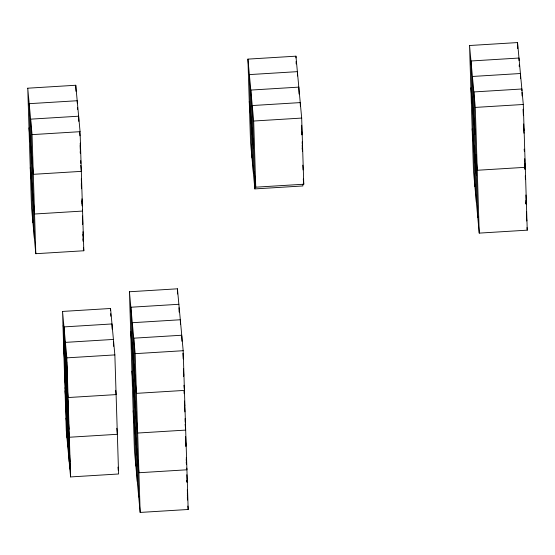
<?xml version="1.0" encoding="UTF-8"?>
<svg xmlns="http://www.w3.org/2000/svg" width="555" height="555" viewBox="0 0 555 555"><rect width="100%" height="100%" fill="white"/><g stroke="black" fill="none" stroke-linecap="round" stroke-linejoin="round"><path stroke-width="0.83" d="M302.815 184.246L302.87 185.953L254.856 188.901L250.548 142.475L247.925 59.121L295.94 56.173L301.684 118.076L303.765 184.232L255.751 187.181L254.315 171.703M469.537 45.517L517.551 42.569L523.296 104.472L527.25 230.165L479.236 233.114L473.491 171.211L469.537 45.517L475.274 107.413L479.236 233.114M27.75 88.203L75.764 85.255L80.073 131.681L83.819 250.763L35.804 253.704L31.496 207.279L27.75 88.203L32.058 134.629L35.804 253.704M32.058 134.629L80.073 131.681M247.925 59.121L253.67 121.025L301.684 118.076M475.274 107.413L523.296 104.472M129.426 291.757L177.44 288.808L183.185 350.711L188.18 509.483L140.165 512.432L134.421 450.528L129.426 291.757L135.17 353.66L140.165 512.432M62.535 311.431L110.549 308.483L114.857 354.909L118.603 473.984L70.589 476.932L66.281 430.507L62.535 311.431L66.836 357.857L70.589 476.932M178.876 304.286L130.862 307.234L135.857 466.006M113.421 339.431L65.4 342.379L69.153 461.462M181.749 335.234L133.734 338.182L138.729 496.961M66.836 357.857L114.857 354.909M135.17 353.66L183.185 350.711M185.682 430.097L137.668 433.046L131.923 371.142M523.06 109.21L523.407 115.669M523.656 128.17L523.878 130.591L523.67 123.973M523.663 130.009L523.962 133.235M524.163 149.129L524.392 151.55M524.711 161.297L525.273 167.319L477.258 170.267L475.822 154.79M524.78 163.898L525.099 169.337M524.718 166.771L524.947 169.185M525.835 200.653L526.133 203.879M525.849 202.492L525.994 204.108M526.438 214.979L526.723 221.001L526.424 217.775M527.014 227.585L527.25 230.165M470.869 87.856L475.177 134.282M472.159 128.871L476.467 175.297M301.677 131.708L301.975 134.934L301.67 125.229M301.608 132.742L301.76 134.359M302.204 145.23L302.489 151.251L302.191 148.025M302.78 165.154L303.079 169.92M303.287 179.071L303.765 184.232M249.257 101.461L253.566 147.887M182.879 353.244L183.205 358.918M183.427 372.287L183.726 375.513L183.518 368.895M183.434 374.125L183.663 376.547M183.955 385.246L184.433 390.408L136.419 393.356L130.675 331.453M183.976 391.331L184.204 393.745M184.537 404.331L184.683 405.941L184.531 401.057M184.544 406.17L184.87 411.893M185.127 424.082L185.606 429.237M185.634 442.411L185.932 445.637L185.654 436.681M185.648 444.25L185.87 446.671M186.223 459.533L186.452 461.954L186.307 457.542M186.216 462.051L186.452 464.632M186.771 468.073L186.931 469.794L138.917 472.742L133.172 410.839M186.737 480.491L186.882 482.108M187.326 492.979L187.479 494.588L187.319 489.628M187.333 494.817L187.632 499.444M187.326 497.62L187.548 500.034M187.861 506.049L188.18 509.483M115.704 390.304L116.106 394.598L68.092 397.546L63.783 351.121M116.793 428.273L117.355 434.294L69.34 437.243L65.032 390.817M117.965 467.109L118.284 470.55M79.615 132.603L79.913 135.822M80.177 145.604L80.322 147.214L80.197 143.148M80.184 147.443L80.51 153.173M80.17 151.64L80.315 153.256M80.766 165.355L81.321 171.37L33.307 174.319L28.999 127.893M81.273 183.684L81.571 186.91L81.314 178.766M81.287 185.523L81.585 188.749M81.862 200.813L82.084 203.227L81.946 198.815M81.856 203.331L82.091 205.905M82.411 209.346L82.57 211.066L34.556 214.015L30.247 167.589M82.452 222.576L82.598 224.185M82.966 234.252L83.118 235.868L82.986 231.733M82.972 236.09L83.292 241.453M82.966 238.893L83.188 241.307M83.5 247.322L83.819 250.763M524.759 158.668L524.836 161.019M525.301 175.762L525.418 179.542M525.904 194.978L526.189 203.872M526.424 211.462L526.501 213.946M521.915 90.722L521.86 88.994L473.845 91.943L477.8 217.636M521.964 92.435L522.075 95.904M520.583 78.699L520.423 73.517L472.409 76.465L476.363 202.159M519.071 60.634L518.987 58.039L470.973 60.988L474.927 186.688M519.202 64.956L519.258 66.683M517.551 42.569L517.739 48.618M302.191 141.712L302.267 144.196M300.359 106.054L300.248 102.599L252.234 105.547L254.856 188.901M299.027 94.038L298.812 87.121L250.798 90.07L253.42 173.431M297.515 75.966L297.376 71.65L249.361 74.599L251.984 157.953M295.94 56.173L295.995 57.9M296.106 61.355L296.183 63.95M253.67 121.025L255.751 187.181M185.086 418.588L185.197 422.258M186.855 474.74L187.084 482.073M181.776 336.101L181.936 341.276M180.451 324.078L180.313 319.763L132.298 322.712L137.293 481.483M178.987 307.741L179.119 312.056M177.44 288.808L177.607 293.99M113.497 342.019L113.636 346.334M112.145 329.136L111.985 323.953L63.971 326.902L67.717 445.984M110.549 308.483L110.605 310.21M110.709 313.658L110.792 316.246M80.746 160.596L80.836 163.538M82.487 216.02L82.744 224.158M78.803 121.385L78.637 116.203L30.622 119.152L34.368 238.234M77.284 103.32L77.201 100.732L29.186 103.674L32.932 222.756M77.416 107.635L77.471 109.356M75.764 85.255L75.959 91.297M63.887 331.855L63.291 325.41L64.22 342.442L63.887 331.855M65.323 347.333L64.727 340.881L65.656 357.919L65.323 347.333M66.76 362.81L66.156 356.359L67.093 373.39L66.76 362.81M64.304 345.085L63.707 338.64L64.512 351.703L64.304 345.085M65.74 360.563L65.143 354.118L65.948 367.181L65.74 360.563M67.176 376.04L66.579 369.588L67.384 382.652L67.176 376.04M64.595 354.347L63.998 347.902L64.734 358.759L64.595 354.347M66.031 369.824L65.434 363.379L66.17 374.237L66.031 369.824M67.467 385.302L66.871 378.85L67.606 389.707L67.467 385.302M65.136 371.552L64.54 365.1L65.469 382.131L65.136 371.552M66.572 387.022L65.976 380.577L66.905 397.609L66.572 387.022M68.008 402.5L67.412 396.055L68.341 413.087L68.008 402.5M65.552 384.781L64.956 378.33L65.761 391.393L65.552 384.781M66.989 400.259L66.392 393.807L67.197 406.87L66.989 400.259M68.425 415.73L67.828 409.285L68.633 422.348L68.425 415.73M65.844 394.043L65.247 387.591L65.983 398.455L65.844 394.043M67.28 409.521L66.683 403.069L67.419 413.926L67.28 409.521M68.716 424.991L68.119 418.546L68.855 429.404L68.716 424.991M66.385 411.241L65.788 404.796L66.718 421.828L66.385 411.241M67.821 426.719L67.224 420.267L68.154 437.305L67.821 426.719M69.257 442.196L68.66 435.744L69.59 452.776L69.257 442.196M66.801 424.471L66.205 418.026L67.009 431.089L66.801 424.471M68.237 439.948L67.641 433.504L68.445 446.567L68.237 439.948M69.673 455.426L69.077 448.974L69.881 462.037L69.673 455.426M67.093 433.733L66.496 427.288L67.231 438.145L67.093 433.733M68.529 449.21L67.932 442.765L68.667 453.622L68.529 449.21M69.965 464.688L69.368 458.236L70.103 469.1L69.965 464.688"/></g></svg>
